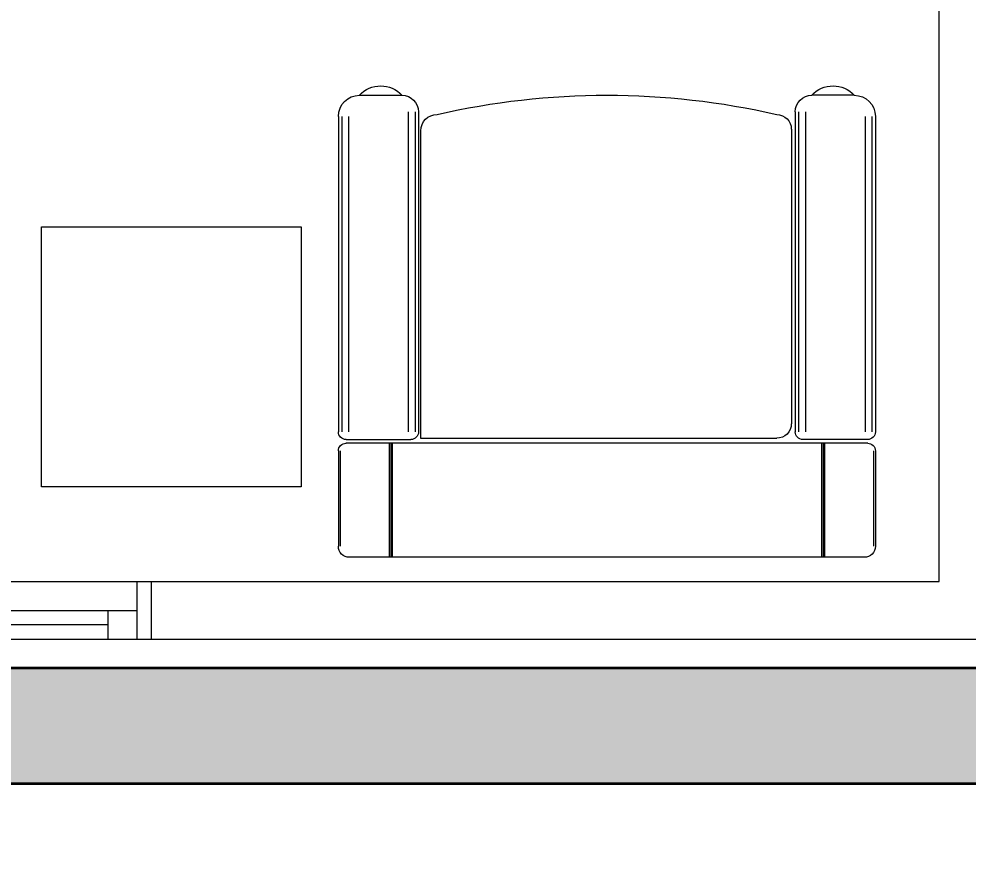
# Model space of a CAD drawing. Header units: inches. Extents: x -501855 to 57169, y -29325 to 19878.
# Drawn here: x 23834 to 25478, y -1326 to 127 of the extents above; entities that cross this region are included whole.
import ezdxf
from ezdxf import colors
from ezdxf.entities.mleader import LeaderData, LeaderLine
from ezdxf.math import Vec2, Vec3

# ---------------------------------------------------------------- set-up
doc = ezdxf.new("R2010")
doc.units = ezdxf.units.IN
doc.header["$LTSCALE"] = 25
doc.header["$MEASUREMENT"] = 0
doc.linetypes.add('DASHDOT', pattern=[25.4, 12.7, -6.35, 0, -6.35])
doc.layers.get('0').update_dxf_attribs({"color": 8})
for name, color, linetype, lineweight in [('00-Ground Floor$0$Aluminum', 251, 'Continuous', 5), ('00-Ground Floor$0$LOADING', 253, 'Continuous', 5), ('00-Ground Floor$0$Walls', 251, 'Continuous', 5), ('E-CABL-TRAY', 10, 'Continuous', 35), ('E-LITE-CLNG-CNDT', 6, 'DASHDOT', 35), ('E-POWR-TEXT', 6, 'Continuous', 25)]:
    doc.layers.add(name, color=color, linetype=linetype, lineweight=lineweight)
doc.styles.add('DC_Elc_Romans', font='elc_romans.shx', dxfattribs={"width": 0.7})

# ---------------------------------------------------------------- blocks, each defined once
blk = doc.blocks.new('00-Ground Floor$0$single seat')
at = {"layer": '00-Ground Floor$0$LOADING'}
for p, q in [((-972558.1, -381684), (-972723.2, -381684)), ((-971978.9, -381684), (-972525.2, -381684)), ((-972558.1, -381687.4), (-972723.2, -381687.4)), ((-972544.8, -381697.3), (-972544.8, -382601.1)), ((-972538.5, -381697.3), (-972538.5, -381809.5)), ((-971978.9, -381689.9), (-972525.2, -381689.9)), ((-971978.9, -381701.7), (-972525.2, -381701.7)), ((-972742.2, -381703.1), (-972742.2, -382595.5)), ((-971942.2, -381720.6), (-971942.2, -381794)), ((-972544.8, -381772.1), (-972742.2, -381772.1)), ((-972544.8, -381774.6), (-972742.2, -381774.6)), ((-972544.8, -381777.1), (-972742.2, -381777.1)), ((-971971, -381805.1), (-972525.2, -381805.1)), ((-971971, -381816.9), (-972525.2, -381816.9)), ((-971971, -381822.8), (-972525.2, -381822.8)), ((-972001, -381829.5), (-972511, -381829.5)), ((-972536.4, -381854.9), (-972536.4, -382471.4)), ((-972536.4, -382471.4), (-972003.7, -382471.4)), ((-972538.5, -382600.9), (-972538.5, -382488.7)), ((-971971, -382475.4), (-972525.2, -382475.4)), ((-971971, -382481.3), (-972525.2, -382481.3)), ((-971971, -382493.1), (-972525.2, -382493.1)), ((-971942.2, -382577.6), (-971942.2, -382504.2)), ((-972544.8, -382521), (-972742.2, -382521)), ((-972544.8, -382523.6), (-972742.2, -382523.6)), ((-972544.8, -382526.1), (-972742.2, -382526.1)), ((-971978.9, -382596.4), (-972525.2, -382596.4)), ((-972558.1, -382610.8), (-972723.2, -382610.8)), ((-972558.1, -382614.2), (-972723.2, -382614.2)), ((-971978.9, -382608.3), (-972525.2, -382608.3)), ((-971978.9, -382614.2), (-972525.2, -382614.2))]:
    blk.add_line(p, q, dxfattribs=at)
for centre, radius, start, end in [((-972723.2, -381703.1), 19.1, 90, 180), ((-972558.1, -381697.3), 13.3, 0, 90), ((-972525.2, -381697.3), 13.3, 90, 180), ((-971978.9, -381720.6), 36.6, 0, 90), ((-971976, -381757.3), 49.9, 312.6462, 47.3538), ((-971971, -381794), 28.8, 270, 0), ((-972525.2, -381809.5), 13.3, 180, 270), ((-972511, -381854.9), 25.3, 90, 180), ((-972001, -381854.9), 25.3, 0, 90), ((-973252.2, -382149.1), 1310, 347.0217, 12.9783), ((-972003.7, -382443.3), 28.1, 270, 0), ((-972525.2, -382488.7), 13.3, 90, 180), ((-971971, -382504.2), 28.8, 0, 90), ((-971976, -382540.9), 49.9, 312.6462, 47.3538), ((-971978.9, -382577.6), 36.6, 270, 0), ((-972723.2, -382595.1), 19.1, 180, 270), ((-972558.1, -382600.9), 13.3, 270, 0), ((-972525.2, -382600.9), 13.3, 180, 270)]:
    blk.add_arc(centre, radius, start, end, dxfattribs=at)
blk = doc.blocks.new('00-Ground Floor$0$A$C37be4daf')
at = {"layer": '00-Ground Floor$0$Aluminum'}
for p, q in [((1416, 598.2), (216, 598.2)), ((241, 498.2), (241, 598.2)), ((291, 548.2), (291, 598.2)), ((1341, 548.2), (1341, 598.2)), ((1391, 498.2), (1391, 598.2)), ((291, 573.2), (1341, 573.2)), ((1391, 548.2), (241, 548.2)), ((1416, 498.2), (216, 498.2))]:
    blk.add_line(p, q, dxfattribs=at)
at = {"layer": '00-Ground Floor$0$Walls'}
for p, q in [((216, 498.2), (216, 598.2)), ((1416, 498.2), (1416, 598.2))]:
    blk.add_line(p, q, dxfattribs=at)
blk = doc.blocks.new('00-Ground Floor')
at = {"layer": '00-Ground Floor$0$LOADING', "elevation": 0}
blk.add_lwpolyline([(24322.9, -683.3), (23872.9, -683.3), (23872.9, -233.3), (24322.9, -233.3)], close=True, dxfattribs=at)
at = {"layer": '00-Ground Floor$0$Walls'}
for p, q in [((25427.9, -847.4, 0), (25427.9, 1105.7, 0)), ((21497.9, -847.4, 0), (25427.9, -847.4, 0)), ((17732.9, -947.4, 0), (43417.9, -947.4, 0))]:
    blk.add_line(p, q, dxfattribs=at)
at = {"rotation": 180}
blk.add_blockref('00-Ground Floor$0$A$C37be4daf', (24278.9, -349.2, 0), dxfattribs=at)
at = {"layer": '00-Ground Floor$0$LOADING', "xscale": -1, "rotation": 270}
blk.add_blockref('00-Ground Floor$0$single seat', (407001.4, 971937), dxfattribs=at)
blk = doc.blocks.new('*U88')
at = {"lineweight": 0}
h = blk.add_hatch(dxfattribs=at)
h.set_pattern_fill('HEX', color=253, scale=8, angle=180, style=0)
h.set_pattern_definition([(180, (-22747.74, -3e-10), (6e-13, -43.99409), [25.4, -50.8]), (300, (-22747.74, -3e-10), (38.1, 21.997045), [25.4, -50.8]), (240, (-22773.14, -3e-10), (38.1, -21.997045), [25.4, -50.8])])
h.paths.add_polyline_path([(-7680.4, 200), (-7680.4, 0), (0, 0), (0, 200)])
at = {"color": 0}
for p, q in [((0, 200), (-7680.4, 200)), ((0, 0), (-7680.4, 0))]:
    blk.add_line(p, q, dxfattribs=at)

msp = doc.modelspace()

# ---------------------------------------------------------------- block references
at = {"layer": 'E-CABL-TRAY', "xscale": -1, "rotation": 180}
msp.add_blockref('*U88', (31099.5, -997.4, 0), dxfattribs=at)
at = {"layer": 'E-LITE-CLNG-CNDT'}
msp.add_blockref('00-Ground Floor', (0, 0), dxfattribs=at)

# ---------------------------------------------------------------- leaders
at = {"layer": 'E-POWR-TEXT'}
ml = msp.add_multileader_mtext('Standard', dxfattribs=at)
ml.set_content('CABLE TRAY FOR\\PLOW CURRENT DATA\\PCABLES ', color=256, style='DC_Elc_Romans')
ml.set_leader_properties(color=45)
ml.build(insert=Vec2(0, 0))
ml.multileader.update_dxf_attribs({"dogleg_length": 2, "arrow_head_size": 200, "scale": 100})
ctx = ml.context
ctx.base_point, ctx.scale, ctx.char_height, ctx.arrow_head_size, ctx.landing_gap_size, ctx.plane_origin = Vec3(25909, 4523.7), 100, 200, 200, 200, Vec3(31500.2, 4337.5)
ctx.text_align_type = 2
notes = []
notes.append((ctx, [(1, (1, 1, 0), (28540.4, 4523.7), (-1, 0), 84.7, [(2, [(30563.2, -2601.7)], 0, [])])]))
ctx.mtext.insert, ctx.mtext.width, ctx.mtext.alignment, ctx.mtext.flow_direction = Vec3(28255.7, 4623.7), 5291.736, 3, 5
ml = msp.add_multileader_mtext('Standard', dxfattribs=at)
ml.set_content('CABLE TRAY  FOR POWER \\PFEEDER AND HOME RUN', color=256, style='DC_Elc_Romans')
ml.set_leader_properties(color=45)
ml.build(insert=Vec2(0, 0))
ml.multileader.update_dxf_attribs({"dogleg_length": 2, "arrow_head_size": 200, "scale": 100})
ctx = ml.context
ctx.base_point, ctx.scale, ctx.char_height, ctx.arrow_head_size, ctx.landing_gap_size, ctx.plane_origin = Vec3(24331.4, 2283.3, 0), 100, 200, 200, 200, Vec3(30562.6, 2097.1, 0)
ctx.text_align_type = 2
notes.append((ctx, [(1, (1, 1, 0), (27602.8, 2283.3, 0), (-1, 0), 84.7, [(2, [(29113.1, -1112.1, 0)], 0, [])])]))
ctx.mtext.insert, ctx.mtext.width, ctx.mtext.alignment, ctx.mtext.flow_direction = Vec3(27318.1, 2383.3, 0), 5291.736, 3, 5
for ctx, leaders in notes:
    for number, flags, end, landing, length, lines in leaders:
        leader = LeaderData()
        leader.index, (leader.has_last_leader_line, leader.has_dogleg_vector, leader.attachment_direction) = number, flags
        leader.last_leader_point, leader.dogleg_vector, leader.dogleg_length = Vec3(end), Vec3(landing), length
        for number, points, colour, breaks in lines:
            line = LeaderLine()
            line.index, line.vertices, line.color, line.breaks = number, Vec3.list(points), colors.encode_raw_color(colour), breaks
            leader.lines.append(line)
        ctx.leaders.append(leader)

doc.saveas('drawing.dxf')
